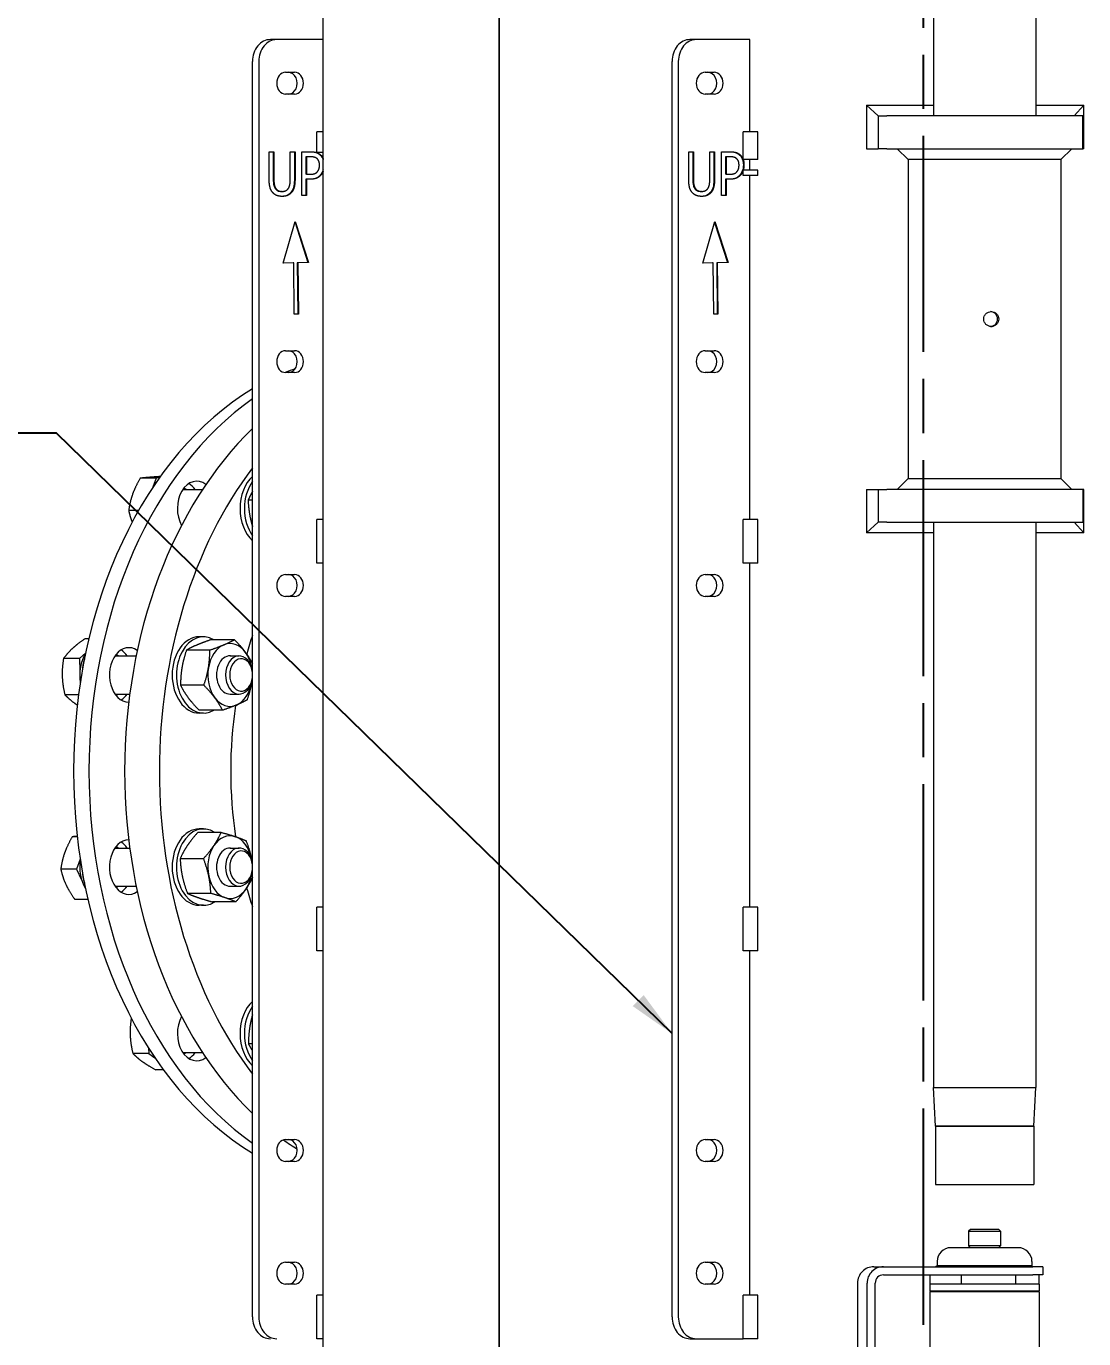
# Model space of a CAD drawing. Header units: inches. Extents: x 14 to 368, y 5 to 236.
# Drawn here: x 260.29 to 284.51, y 76.57 to 106.63 of the extents above; entities that cross this region are included whole.
import ezdxf

# ---------------------------------------------------------------- set-up
doc = ezdxf.new("R2010")
doc.units = ezdxf.units.IN
doc.header["$LTSCALE"] = 11
doc.header["$MEASUREMENT"] = 0
doc.linetypes.add('CHAIN', pattern=[0.7087, 0.4724, -0.0591, 0.1181, -0.0591])
doc.layers.add('Centerline', color=5, linetype='CHAIN', lineweight=25, true_color=0x0000ff)
for name, color, linetype, lineweight in [('Dimension (ANSI)', 7, 'Continuous', 25), ('Symbol (ANSI)', 7, 'Continuous', 25), ('Visible (ANSI)', 7, 'Continuous', 50)]:
    doc.layers.add(name, color=color, linetype=linetype, lineweight=lineweight)
doc.styles.add('MEMCOR Medium', font='arial.ttf')
doc.dimstyles.new('Default (ANSI)', dxfattribs={"dimscale": 11, "dimtxt": 0.15, "dimasz": 0.098425, "dimexe": 0.125, "dimexo": 0.0625, "dimgap": 0.031496, "dimtad": 0, "dimtih": 1, "dimtoh": 1, "dimdec": 4, "dimrnd": 1e-08, "dimzin": 3, "dimdsep": 46, "dimlunit": 5, "dimtxsty": 'MEMCOR Medium', "dimcen": 0.09, "dimdle": 0.393701, "dimclrd": 256, "dimclre": 256, "dimclrt": 256, "dimadec": 0, "dimazin": 1, "dimtfac": 0.8, "dimtofl": 0, "dimtmove": 0, "dimatfit": 3, "dimfxl": 1, "dimfrac": 1, "dimtolj": 1, "dimtzin": 4, "dimlwd": -1, "dimlwe": -1, "dimarcsym": 0})
doc.dimstyles.new('Default (ANSI)$7', dxfattribs={"dimscale": 11, "dimtxt": 0.15, "dimasz": 0.098425, "dimexe": 0.125, "dimexo": 0.0625, "dimgap": 0.031496, "dimtad": 0, "dimtih": 1, "dimtoh": 1, "dimdec": 4, "dimrnd": 1e-08, "dimzin": 3, "dimdsep": 46, "dimlunit": 5, "dimtxsty": 'MEMCOR Medium', "dimcen": 0.09, "dimdle": 0.393701, "dimclrd": 256, "dimclre": 256, "dimclrt": 256, "dimadec": 0, "dimazin": 1, "dimtfac": 0.8, "dimtofl": 0, "dimtmove": 0, "dimatfit": 3, "dimfxl": 1, "dimfrac": 1, "dimtolj": 1, "dimtzin": 4, "dimlwd": -1, "dimlwe": -1, "dimarcsym": 0})

# ---------------------------------------------------------------- blocks, each defined once
blk = doc.blocks.new('*D28')
at = {"layer": 'Defpoints', "color": 0, "transparency": 16777216}
for p in [(228.48, 122.576), (280.341, 122.576), (262.91, 37.946)]:
    blk.add_point(p, dxfattribs=at)
at = {"layer": 'Dimension (ANSI)', "transparency": 16777216}
for p, q in [((279.653, 122.576), (227.105, 122.576)), ((228.48, 121.494), (228.48, 85.897)), ((228.48, 39.028), (228.48, 74.625)), ((262.223, 37.946), (227.105, 37.946))]:
    blk.add_line(p, q, dxfattribs=at)
for points in [[(228.299, 121.494), (228.66, 121.494), (228.48, 122.576)], [(228.299, 39.028), (228.66, 39.028), (228.48, 37.946)]]:
    blk.add_solid(points, dxfattribs=at)
at = {"layer": 'Dimension (ANSI)', "transparency": 16777216, "char_height": 1.65, "attachment_point": 5, "style": 'MEMCOR Medium'}
for s, insert in [('\\A1; \\fArial|b0|i0;84{\\H0.8x;\\S5#8;} in', (228.48, 81.958)), ('\\A1;[2149.6 mm]{\\P\\fArial|b0|i0;SHIPPING HEIGHT\\P\\fArial|b0|i0;REF.}', (228.48, 76.322))]:
    blk.add_mtext(s, dxfattribs=dict(at, insert=insert))

msp = doc.modelspace()

# ---------------------------------------------------------------- linework, layer by layer
at = {"layer": 'Centerline', "ltscale": 0.952448}
msp.add_line((280.840911, 39.766936), (280.840911, 122.713456), dxfattribs=at)
at = {"layer": 'Visible (ANSI)', "linetype": 'Continuous', "lineweight": 18}
for p, q in [((281.067406, 112.07051), (281.067406, 104.57051)), ((283.407406, 112.07051), (283.407406, 104.57051)), ((267.090656, 59.59551), (267.090656, 108.32051)), ((271.118011, 108.320513), (271.118011, 46.57051)), ((271.118013, 46.57051), (271.118013, 108.32051)), ((266.02653, 106.32051), (265.883136, 106.32051)), ((267.090656, 106.32051), (266.02653, 106.32051)), ((275.633935, 106.32051), (275.490541, 106.32051)), ((276.862663, 106.32051), (275.633935, 106.32051)), ((276.862663, 104.21051), (276.862663, 106.32051)), ((265.47356, 77.07051), (265.47356, 105.82051)), ((265.616954, 105.82051), (265.616954, 77.07051)), ((275.080965, 77.07051), (275.080965, 105.82051)), ((275.224359, 105.82051), (275.224359, 77.07051)), ((266.231318, 105.57051), (266.436106, 105.57051)), ((275.838723, 105.57051), (276.043511, 105.57051)), ((266.436106, 105.07051), (266.231318, 105.07051)), ((276.043511, 105.07051), (275.838723, 105.07051)), ((279.530245, 104.819146), (279.530245, 103.82051)), ((279.530245, 104.819146), (281.067406, 104.819146)), ((279.530245, 104.819146), (279.803708, 104.57051)), ((283.407406, 104.819146), (284.5085, 104.819146)), ((284.5085, 104.819146), (284.286584, 104.57051)), ((284.5085, 103.82051), (284.5085, 104.819146)), ((279.803708, 104.57051), (279.995968, 104.57051)), ((279.803708, 104.57051), (279.803708, 103.82051)), ((284.487406, 104.57051), (279.995968, 104.57051)), ((284.487406, 103.82051), (284.487406, 104.57051)), ((267.090656, 104.21051), (266.944381, 104.21051)), ((266.944381, 103.73206), (266.944381, 104.21051)), ((277.04251, 104.21051), (276.709072, 104.21051)), ((276.709072, 103.572911), (276.709072, 104.21051)), ((277.04251, 103.572911), (277.04251, 104.21051)), ((265.853803, 103.126353), (265.853803, 103.75034)), ((265.853803, 103.75034), (265.962669, 103.75034)), ((265.948329, 103.75034), (265.948329, 103.126353)), ((265.962669, 103.75034), (265.962669, 103.126353)), ((266.337726, 103.123112), (266.337726, 103.75034)), ((266.337726, 103.75034), (266.446593, 103.75034)), ((266.432253, 103.75034), (266.432253, 103.126353)), ((266.446593, 103.75034), (266.446593, 103.126353)), ((266.60259, 102.75034), (266.60259, 103.75034)), ((266.60259, 103.75034), (266.808374, 103.75034)), ((267.090656, 103.73206), (266.944381, 103.73206)), ((275.461208, 103.126353), (275.461208, 103.75034)), ((275.461208, 103.75034), (275.570074, 103.75034)), ((275.555735, 103.75034), (275.555735, 103.126353)), ((275.570074, 103.75034), (275.570074, 103.126353)), ((275.945132, 103.123112), (275.945132, 103.75034)), ((275.945132, 103.75034), (276.053998, 103.75034)), ((276.039658, 103.75034), (276.039658, 103.126353)), ((276.053998, 103.75034), (276.053998, 103.126353)), ((276.209995, 102.75034), (276.209995, 103.75034)), ((276.209995, 103.75034), (276.415779, 103.75034)), ((279.530245, 103.82051), (279.803708, 103.82051)), ((279.995968, 103.82051), (279.803708, 103.82051)), ((279.995968, 103.82051), (284.487406, 103.82051)), ((280.487406, 103.57051), (280.237406, 103.82051)), ((283.987406, 103.57051), (284.237406, 103.82051)), ((284.5085, 103.82051), (284.487406, 103.82051)), ((266.711456, 103.635268), (266.697117, 103.635268)), ((266.697117, 103.635268), (266.697117, 103.236564)), ((266.711456, 103.635268), (266.711456, 103.236564)), ((266.801735, 103.635268), (266.711456, 103.635268)), ((276.318861, 103.635268), (276.304522, 103.635268)), ((276.304522, 103.635268), (276.304522, 103.236564)), ((276.318861, 103.635268), (276.318861, 103.236564)), ((276.409141, 103.635268), (276.318861, 103.635268)), ((277.04251, 103.572911), (276.709072, 103.572911)), ((276.862663, 103.326378), (276.862663, 103.572911)), ((280.487406, 103.57051), (280.487406, 96.27051)), ((283.987406, 103.57051), (280.487406, 103.57051)), ((283.987406, 103.57051), (283.987406, 96.27051)), ((266.711456, 103.236564), (266.697117, 103.236564)), ((266.711456, 103.123112), (266.697117, 103.123112)), ((266.697117, 103.123112), (266.697117, 102.75034)), ((266.711456, 103.236564), (266.785804, 103.236564)), ((266.803727, 103.123112), (266.711456, 103.123112)), ((266.711456, 103.123112), (266.711456, 102.75034)), ((276.318861, 103.236564), (276.304522, 103.236564)), ((276.318861, 103.123112), (276.304522, 103.123112)), ((276.304522, 103.123112), (276.304522, 102.75034)), ((276.318861, 103.236564), (276.393209, 103.236564)), ((276.411132, 103.123112), (276.318861, 103.123112)), ((276.318861, 103.123112), (276.318861, 102.75034)), ((277.04251, 103.326378), (276.709072, 103.326378)), ((276.709072, 103.21051), (276.709072, 103.326378)), ((277.04251, 103.21051), (276.709072, 103.21051)), ((276.862663, 95.33051), (276.862663, 103.21051)), ((277.04251, 103.21051), (277.04251, 103.326378)), ((266.149866, 102.842723), (266.135526, 102.842723)), ((275.757271, 102.842723), (275.742932, 102.842723)), ((266.711456, 102.75034), (266.60259, 102.75034)), ((276.318861, 102.75034), (276.209995, 102.75034)), ((266.17446, 101.200967), (266.453211, 102.153171)), ((266.446378, 102.129831), (266.741513, 101.212243)), ((266.453211, 102.153171), (266.755852, 101.212243)), ((275.781866, 101.200967), (276.060616, 102.153171)), ((276.053784, 102.129831), (276.348918, 101.212243)), ((276.060616, 102.153171), (276.363258, 101.212243)), ((266.417071, 101.206468), (266.17446, 101.200967)), ((266.402731, 101.206468), (266.174556, 101.201295)), ((266.417071, 101.206468), (266.402731, 101.206468)), ((266.429962, 100.030565), (266.417071, 101.206468)), ((266.741513, 101.212243), (266.495533, 101.20805)), ((266.495533, 101.20805), (266.510078, 100.034223)), ((266.509872, 101.20805), (266.495533, 101.20805)), ((266.755852, 101.212243), (266.509872, 101.20805)), ((266.509872, 101.20805), (266.524417, 100.034223)), ((266.755852, 101.212243), (266.741513, 101.212243)), ((276.024476, 101.206468), (275.781866, 101.200967)), ((276.010136, 101.206468), (275.781961, 101.201295)), ((276.024476, 101.206468), (276.010136, 101.206468)), ((276.037367, 100.030565), (276.024476, 101.206468)), ((276.348918, 101.212243), (276.102938, 101.20805)), ((276.102938, 101.20805), (276.117483, 100.034223)), ((276.117277, 101.20805), (276.102938, 101.20805)), ((276.363258, 101.212243), (276.117277, 101.20805)), ((276.117277, 101.20805), (276.131822, 100.034223)), ((276.363258, 101.212243), (276.348918, 101.212243)), ((266.510078, 100.034223), (266.429956, 100.03112)), ((266.524417, 100.034223), (266.429962, 100.030565)), ((266.524417, 100.034223), (266.510078, 100.034223)), ((276.117483, 100.034223), (276.037361, 100.03112)), ((276.131822, 100.034223), (276.037367, 100.030565)), ((276.131822, 100.034223), (276.117483, 100.034223)), ((266.231318, 99.19551), (266.436106, 99.19551)), ((275.838723, 99.19551), (276.043511, 99.19551)), ((266.436106, 98.69551), (266.231318, 98.69551)), ((276.043511, 98.69551), (275.838723, 98.69551)), ((263.266002, 96.275254), (262.902599, 96.275254)), ((263.266002, 96.275254), (263.193068, 96.070921)), ((263.336725, 96.280874), (263.266002, 96.275254)), ((280.487406, 96.27051), (280.237406, 96.02051)), ((280.487406, 96.27051), (283.987406, 96.27051)), ((283.987406, 96.27051), (284.237406, 96.02051)), ((263.879719, 96.018418), (264.328758, 96.018418)), ((279.530245, 96.02051), (279.803708, 96.02051)), ((279.530245, 96.02051), (279.530245, 95.021875)), ((279.803708, 96.02051), (279.995968, 96.02051)), ((279.803708, 96.02051), (279.803708, 95.27051)), ((284.487406, 96.02051), (279.995968, 96.02051)), ((284.487406, 96.02051), (284.487406, 95.27051)), ((284.5085, 96.02051), (284.487406, 96.02051)), ((284.5085, 95.021875), (284.5085, 96.02051)), ((265.47356, 95.774057), (265.37269, 95.774057)), ((262.862887, 95.534355), (262.638147, 95.534355)), ((267.090656, 95.33051), (266.944381, 95.33051)), ((266.944381, 94.33051), (266.944381, 95.33051)), ((277.04251, 95.33051), (276.709072, 95.33051)), ((276.709072, 94.33051), (276.709072, 95.33051)), ((277.04251, 94.33051), (277.04251, 95.33051)), ((279.530245, 95.021875), (279.803708, 95.27051)), ((281.067406, 95.021875), (279.530245, 95.021875)), ((279.995968, 95.27051), (279.803708, 95.27051)), ((279.995968, 95.27051), (284.487406, 95.27051)), ((281.067406, 95.27051), (281.067406, 82.32051)), ((283.407406, 95.27051), (283.407406, 82.32051)), ((284.5085, 95.021875), (283.407406, 95.021875)), ((284.5085, 95.021875), (284.286584, 95.27051)), ((267.090656, 94.33051), (266.944381, 94.33051)), ((277.04251, 94.33051), (276.709072, 94.33051)), ((276.862663, 86.45051), (276.862663, 94.33051)), ((266.231318, 94.07051), (266.436106, 94.07051)), ((275.838723, 94.07051), (276.043511, 94.07051)), ((266.436106, 93.57051), (266.231318, 93.57051)), ((276.043511, 93.57051), (275.838723, 93.57051)), ((261.724767, 92.599106), (261.635547, 92.599106)), ((264.351361, 92.645472), (264.251924, 92.645472)), ((265.058661, 92.577924), (264.524607, 92.577924)), ((261.653012, 92.278765), (261.507979, 92.144464)), ((264.495914, 92.341462), (263.961861, 92.341462)), ((261.507979, 92.144464), (261.144577, 92.144464)), ((261.507979, 92.144464), (261.519492, 91.854725)), ((262.324111, 92.207972), (262.808597, 92.207972)), ((264.958709, 92.207972), (265.167077, 92.207972)), ((261.529392, 91.605569), (261.529557, 91.601415)), ((264.359344, 91.53401), (263.825291, 91.53401)), ((261.4886, 91.31583), (261.177502, 91.31583)), ((262.324111, 91.332972), (262.661139, 91.332972)), ((264.958709, 91.332972), (265.167077, 91.332972)), ((264.78552, 90.96302), (264.251467, 90.96302)), ((264.351361, 90.895472), (264.251924, 90.895472)), ((261.459163, 88.064885), (261.346991, 88.064885)), ((264.754886, 88.166392), (264.220833, 88.166392)), ((264.351361, 88.245548), (264.251924, 88.245548)), ((262.324111, 87.808048), (262.661139, 87.808048)), ((264.958709, 87.808048), (265.167077, 87.808048)), ((261.52755, 87.552621), (261.445942, 87.323985)), ((264.351136, 87.563688), (263.817082, 87.563688)), ((261.445942, 87.323985), (261.082539, 87.323985)), ((261.445942, 87.323985), (261.55835, 87.081204)), ((262.324111, 86.933048), (262.808597, 86.933048)), ((264.958709, 86.933048), (265.167077, 86.933048)), ((261.704236, 86.629649), (261.40402, 86.629649)), ((264.51834, 86.767844), (263.984286, 86.767844)), ((265.089294, 86.574705), (264.555241, 86.574705)), ((264.351361, 86.495548), (264.251924, 86.495548)), ((267.090656, 86.45051), (266.944381, 86.45051)), ((266.944381, 85.45051), (266.944381, 86.45051)), ((277.04251, 86.45051), (276.709072, 86.45051)), ((276.709072, 85.45051), (276.709072, 86.45051)), ((277.04251, 85.45051), (277.04251, 86.45051)), ((267.090656, 85.45051), (266.944381, 85.45051)), ((277.04251, 85.45051), (276.709072, 85.45051)), ((276.862663, 77.57051), (276.862663, 85.45051)), ((265.47356, 83.32364), (265.380899, 83.32364)), ((263.096512, 83.105461), (262.73311, 83.105461)), ((263.09171, 83.226325), (263.096512, 83.105461)), ((263.096512, 83.105461), (263.236141, 83.005784)), ((263.879719, 83.122603), (264.328758, 83.122603)), ((263.429292, 82.731469), (263.257005, 82.731469)), ((281.067406, 82.32051), (283.407406, 82.32051)), ((281.067406, 82.32051), (283.127986, 82.32051)), ((281.112406, 81.44051), (281.067406, 82.32051)), ((283.127986, 82.32051), (283.407406, 82.32051)), ((283.362406, 81.44051), (283.407406, 82.32051)), ((281.112406, 81.44051), (283.362406, 81.44051)), ((281.112406, 81.44051), (281.112406, 80.10051)), ((283.362406, 81.44051), (281.112406, 81.44051)), ((283.362406, 81.44051), (283.362406, 80.10051)), ((266.231318, 81.13301), (266.436106, 81.13301)), ((275.838723, 81.13301), (276.043511, 81.13301)), ((266.436106, 80.63301), (266.231318, 80.63301)), ((276.043511, 80.63301), (275.838723, 80.63301)), ((281.112406, 80.10051), (283.362406, 80.10051)), ((281.912371, 79.07531), (281.870431, 79.03337)), ((282.562441, 79.07531), (281.912371, 79.07531)), ((282.562441, 79.07531), (282.604381, 79.03337)), ((281.870431, 79.03337), (282.604381, 79.03337)), ((281.870431, 79.03337), (281.870431, 78.69785)), ((282.604381, 79.03337), (282.604381, 78.69785)), ((283.007949, 78.65591), (281.466863, 78.65591)), ((282.604381, 78.69785), (281.870431, 78.69785)), ((281.912371, 78.65591), (281.870431, 78.69785)), ((282.562441, 78.65591), (282.604381, 78.69785)), ((266.231318, 78.32051), (266.436106, 78.32051)), ((275.838723, 78.32051), (276.043511, 78.32051)), ((279.70239, 78.22041), (279.920279, 78.22041)), ((279.920279, 78.22041), (283.345036, 78.22041)), ((281.152313, 78.23651), (281.124427, 78.22041)), ((281.152313, 78.34136), (281.152313, 78.23651)), ((281.34855, 78.23651), (281.152313, 78.23651)), ((282.331978, 78.23651), (281.34855, 78.23651)), ((283.220834, 78.23651), (282.331978, 78.23651)), ((283.322499, 78.23651), (283.220834, 78.23651)), ((283.322499, 78.34136), (283.322499, 78.23651)), ((283.322499, 78.23651), (283.350385, 78.22041)), ((283.573247, 78.22041), (283.345036, 78.22041)), ((283.573247, 78.22041), (283.573247, 78.03291)), ((279.328817, 77.84541), (279.328817, 71.231377)), ((279.546706, 69.945071), (279.546706, 77.84541)), ((279.733493, 71.634345), (279.733493, 77.84541)), ((279.920279, 78.03291), (283.345036, 78.03291)), ((280.989216, 77.81711), (280.989216, 78.03291)), ((281.707883, 77.81711), (281.707883, 78.03291)), ((282.956073, 77.81711), (282.956073, 78.03291)), ((283.573247, 78.03291), (283.345036, 78.03291)), ((283.485596, 77.81711), (283.485596, 78.03291)), ((266.436106, 77.82051), (266.231318, 77.82051)), ((267.090656, 77.57051), (266.944381, 77.57051)), ((266.944381, 76.57051), (266.944381, 77.57051)), ((276.043511, 77.82051), (275.838723, 77.82051)), ((277.04251, 77.57051), (276.709072, 77.57051)), ((276.709072, 76.57051), (276.709072, 77.57051)), ((277.04251, 76.57051), (277.04251, 77.57051)), ((280.989216, 77.81711), (280.984449, 77.81711)), ((280.984449, 77.81711), (280.984449, 77.659835)), ((283.490364, 77.659835), (280.984449, 77.659835)), ((283.490364, 77.643059), (280.984449, 77.643059)), ((280.984449, 77.643059), (280.984449, 73.167013)), ((281.707883, 77.81711), (280.989216, 77.81711)), ((281.089299, 77.643059), (281.089299, 77.659835)), ((282.956073, 77.81711), (281.707883, 77.81711)), ((283.490364, 77.81711), (282.956073, 77.81711)), ((283.385514, 77.643059), (283.385514, 77.659835)), ((283.490364, 77.81711), (283.490364, 77.659835)), ((283.490364, 77.643059), (283.490364, 73.167013)), ((267.090656, 76.57051), (266.944381, 76.57051)), ((275.490541, 76.57051), (275.633935, 76.57051)), ((275.633935, 76.57051), (276.709072, 76.57051)), ((277.04251, 76.57051), (276.709072, 76.57051))]:
    msp.add_line(p, q, dxfattribs=at)
for centre, start, end in [((281.466863, 78.34136), 90, 180), ((283.007949, 78.34136), 0, 90)]:
    msp.add_arc(centre, 0.31455, start, end, dxfattribs=at)
for centre, major_axis, ratio, start_param, end_param in [((265.883136, 105.82051), (0, 0.5), 0.819152044, 0, 1.570796327), ((266.02653, 105.82051), (0, 0.5), 0.819152044, 0, 1.570796327), ((275.490541, 105.82051), (0, 0.5), 0.819152044, 0, 1.570796327), ((275.633935, 105.82051), (0, 0.5), 0.819152044, 0, 1.570796327), ((266.231318, 105.32051), (0, -0.25), 0.819152044, 3.141592654, 6.283185307), ((266.292712, 105.32051), (0, -0.25), 0.819152044, 0, 3.141592654), ((266.436106, 105.32051), (0, 0.25), 0.819152044, 3.141592654, 6.283185307), ((275.838723, 105.32051), (0, -0.25), 0.819152044, 3.141592654, 6.283185307), ((275.900117, 105.32051), (0, -0.25), 0.819152044, 0, 3.141592654), ((276.043511, 105.32051), (0, 0.25), 0.819152044, 3.141592654, 6.283185307), ((266.231318, 98.94551), (0, -0.25), 0.819152044, 3.141592654, 6.283185307), ((266.292712, 98.94551), (0, -0.25), 0.819152044, 0, 3.141592654), ((266.436106, 98.94551), (0, 0.25), 0.819152044, 3.141592654, 6.283185307), ((275.838723, 98.94551), (0, -0.25), 0.819152044, 3.141592654, 6.283185307), ((275.900117, 98.94551), (0, -0.25), 0.819152044, 0, 3.141592654), ((276.043511, 98.94551), (0, 0.25), 0.819152044, 3.141592654, 6.283185307), ((268.091776, 89.57051), (0, 9.5), 0.707106781, 0.247331219, 0.281839047), ((268.091776, 89.57051), (0, 9.5), 0.707106781, 0.40037055, 2.741222103), ((268.445329, 89.57051), (0, -9.5), 0.707106781, 3.599855876, 5.824922085), ((269.262037, 89.57051), (0, 9.5), 0.707106781, 0.59918561, 2.542407043), ((270.057532, 89.57051), (0, 9.5), 0.707106781, 0.751028845, 2.390563808), ((264.195329, 95.580918), (0, 0.625), 0.707106781, 5.791228844, 8.520812297), ((265.807532, 95.580918), (0, 0.875), 0.707106781, 0.570177377, 2.571415277), ((265.906969, 95.580918), (0, -0.875), 0.707106781, 3.917684449, 5.507093512), ((263.841776, 95.580918), (0, 0.46875), 0.707106781, 5.915977287, 6.113623963), ((263.841776, 95.580918), (0, 0.625), 0.707106781, 5.487786477, 5.871668461), ((266.231318, 93.82051), (0, -0.25), 0.819152044, 3.141592654, 6.283185307), ((266.292712, 93.82051), (0, -0.25), 0.819152044, 0, 3.141592654), ((266.436106, 93.82051), (0, 0.25), 0.819152044, 3.141592654, 6.283185307), ((275.838723, 93.82051), (0, -0.25), 0.819152044, 3.141592654, 6.283185307), ((275.900117, 93.82051), (0, -0.25), 0.819152044, 0, 3.141592654), ((276.043511, 93.82051), (0, 0.25), 0.819152044, 3.141592654, 6.283185307), ((264.251924, 91.770472), (0, -0.875), 0.707106781, 3.141592654, 6.283185307), ((264.351361, 91.770472), (0, 0.875), 0.707106781, 5.887680226, 9.820283042), ((270.057532, 89.57051), (0, 7.19), 0.707106781, 1.123522469, 1.188980905), ((262.639721, 91.770472), (0, -0.625), 0.707106781, 2.685217508, 6.278118666), ((262.286168, 91.770472), (0, 0.625), 0.707106781, 5.487786477, 5.871668461), ((264.958766, 91.770472), (0, 0.719), 0.707106781, 0.288813803, 1.336011354), ((264.958766, 91.770472), (0, 0.719), 0.707106781, 5.524801559, 6.57199911), ((264.958766, 91.770472), (0, 0.719), 0.707106781, 4.943750406, 5.524801559), ((262.031874, 91.770472), (0, -0.7295), 0.707106781, 3.978256938, 4.943962252), ((262.186731, 91.770472), (0, 0.875), 0.707106781, 1.147346773, 1.479076219), ((262.286168, 91.770472), (0, 0.46875), 0.707106781, 5.915977287, 6.113623963), ((264.958766, 91.770472), (0, 0.437641), 0.707106781, 6.257831548, 9.45013172), ((265.167077, 91.770472), (0, 0.4375), 0.707106781, 4.848862129, 10.859101139), ((265.213855, 91.770472), (0, -0.37135), 0.707106781, 1.719019169, 7.705758791), ((264.958766, 91.770472), (0, -0.719), 0.707106781, 4.477604008, 5.524801559), ((264.958766, 91.770472), (0, -0.719), 0.707106781, 0.288813803, 1.336011354), ((264.958766, 91.770472), (0, 0.719), 0.707106781, 4.477604008, 4.481027555), ((262.286168, 91.770472), (0, -0.46875), 0.707106781, 0.169561344, 0.367208021), ((262.286168, 91.770472), (0, 0.625), 0.707106781, 3.5531095, 3.936991484), ((264.958766, 91.770472), (0, -0.719), 0.707106781, 5.524801559, 6.57199911), ((270.057532, 89.57051), (0, 7.19), 0.707106781, 1.360153935, 1.781487279), ((264.251924, 87.370548), (0, -0.875), 0.707106781, 3.141592654, 6.283185307), ((264.351361, 87.370548), (0, 0.875), 0.707106781, 5.854554084, 9.853409184), ((264.958766, 87.370548), (0, 0.719), 0.707106781, 6.048400335, 7.095597886), ((264.958766, 87.370548), (0, 0.719), 0.707106781, 5.001202783, 6.048400335), ((262.639721, 87.370548), (0, -0.625), 0.707106781, 3.146659295, 6.739560453), ((262.286168, 87.370548), (0, 0.46875), 0.707106781, 5.915977287, 6.113623963), ((262.286168, 87.370548), (0, 0.625), 0.707106781, 5.487786477, 5.871668461), ((264.958766, 87.370548), (0, -0.719), 0.707106781, 3.954005232, 5.001202783), ((264.958766, 87.370548), (0, 0.437641), 0.707106781, 6.257831548, 9.45013172), ((265.167077, 87.370548), (0, 0.4375), 0.707106781, 4.848862129, 10.859101139), ((262.031874, 87.370548), (0, -0.7295), 0.707106781, 4.480815709, 5.446521023), ((265.213855, 87.370548), (0, -0.37135), 0.707106781, 1.719019169, 7.705758791), ((264.958766, 87.370548), (0, 0.719), 0.707106781, 4.943750406, 5.001202783), ((262.186731, 87.370548), (0, 0.875), 0.707106781, 1.662516435, 1.99424588), ((264.958766, 87.370548), (0, -0.719), 0.707106781, 5.001202783, 6.048400335), ((264.958766, 87.370548), (0, 0.719), 0.707106781, 3.954005232, 4.481027555), ((262.286168, 87.370548), (0, -0.46875), 0.707106781, 0.169561344, 0.367208021), ((262.286168, 87.370548), (0, 0.625), 0.707106781, 3.5531095, 3.936991484), ((264.958766, 87.370548), (0, -0.719), 0.707106781, 6.048400335, 7.095597886), ((270.057532, 89.57051), (0, 7.19), 0.707106781, 1.952377051, 2.018070184), ((265.807532, 83.560103), (0, 0.875), 0.707106781, 0.570177377, 2.571415277), ((265.906969, 83.560103), (0, -0.875), 0.707106781, 3.917684449, 5.507093512), ((264.195329, 83.560103), (0, -0.625), 0.707106781, 4.045558317, 6.77514177), ((263.841776, 83.560103), (0, -0.46875), 0.707106781, 0.169561344, 0.367208021), ((263.841776, 83.560103), (0, 0.625), 0.707106781, 3.5531095, 3.936991484), ((266.231318, 80.88301), (0, -0.25), 0.819152044, 3.141592654, 6.283185307), ((269.262037, 89.57051), (0, 9.5), 0.707106781, 2.6656528, 2.717201873), ((266.292712, 80.88301), (0, -0.25), 0.819152044, 0, 3.141592654), ((266.436106, 80.88301), (0, 0.25), 0.819152044, 3.141592654, 6.283185307), ((275.838723, 80.88301), (0, -0.25), 0.819152044, 3.141592654, 6.283185307), ((275.900117, 80.88301), (0, -0.25), 0.819152044, 0, 3.141592654), ((276.043511, 80.88301), (0, 0.25), 0.819152044, 3.141592654, 6.283185307), ((266.231318, 78.07051), (0, -0.25), 0.819152044, 3.141592654, 6.283185307), ((266.292712, 78.07051), (0, -0.25), 0.819152044, 0, 3.141592654), ((266.436106, 78.07051), (0, 0.25), 0.819152044, 3.141592654, 6.283185307), ((275.838723, 78.07051), (0, -0.25), 0.819152044, 3.141592654, 6.283185307), ((275.900117, 78.07051), (0, -0.25), 0.819152044, 0, 3.141592654), ((276.043511, 78.07051), (0, 0.25), 0.819152044, 3.141592654, 6.283185307), ((279.70239, 77.84541), (0, 0.375), 0.996194698, 0, 1.570796327), ((279.920279, 77.84541), (0, 0.375), 0.996194698, 0, 1.570796327), ((279.920279, 77.84541), (0, 0.1875), 0.996194698, 0, 1.570796327), ((265.883136, 77.07051), (0, -0.5), 0.819152044, 4.71238898, 6.283185307), ((266.02653, 77.07051), (0, -0.5), 0.819152044, 4.71238898, 6.283185307), ((275.490541, 77.07051), (0, -0.5), 0.819152044, 4.71238898, 6.283185307), ((275.633935, 77.07051), (0, -0.5), 0.819152044, 4.71238898, 6.283185307)]:
    msp.add_ellipse(centre, major_axis=major_axis, ratio=ratio, start_param=start_param, end_param=end_param, dxfattribs=at)
for points, knots in [([(266.794034, 103.75034), (266.827107, 103.75034), (266.877517, 103.748108), (266.953207, 103.725173), (266.982285, 103.710136), (267.008448, 103.687942)], [-0.7255066345, -0.7255066345, -0.7255066345, -0.7255066345, -0.2963664951, -0.2963664951, 0, 0, 0, 0]), ([(276.401439, 103.75034), (276.434512, 103.75034), (276.484922, 103.748108), (276.560612, 103.725173), (276.58969, 103.710136), (276.615853, 103.687942)], [-0.7255066345, -0.7255066345, -0.7255066345, -0.7255066345, -0.2963664951, -0.2963664951, 0, 0, 0, 0]), ([(267.008448, 103.687942), (267.026399, 103.673014), (267.042393, 103.655426), (267.067119, 103.618597), (267.079855, 103.596037), (267.089803, 103.565563), (267.090234, 103.564206), (267.090656, 103.562845)], [-0.8444770711, -0.8444770711, -0.8444770711, -0.8444770711, -0.5445297246, -0.5445297246, -0.3058237555, -0.3058237555, -0.2947345207, -0.2947345207, -0.2947345207, -0.2947345207]), ([(276.615853, 103.687942), (276.633805, 103.673014), (276.649798, 103.655426), (276.674525, 103.618597), (276.687261, 103.596037), (276.708945, 103.529608), (276.713434, 103.489016), (276.713434, 103.448882)], [-0.8444770711, -0.8444770711, -0.8444770711, -0.8444770711, -0.5445297246, -0.5445297246, -0.3058237555, -0.3058237555, 0, 0, 0, 0]), ([(276.713434, 103.448882), (276.713434, 103.425199), (276.711541, 103.401728), (276.702461, 103.34908), (276.695157, 103.326666), (276.678145, 103.280304), (276.662322, 103.251471), (276.641742, 103.22684)], [-0.4807015504, -0.4807015504, -0.4807015504, -0.4807015504, -0.3871149581, -0.3871149581, -0.2680978808, -0.2680978808, 0, 0, 0, 0]), ([(265.948329, 103.126353), (265.948329, 103.060695), (265.953097, 103.024737), (265.961072, 102.976918), (265.970008, 102.949564), (265.983512, 102.924571)], [-0.371862003, -0.371862003, -0.371862003, -0.371862003, -0.2281453177, -0.2281453177, 0, 0, 0, 0]), ([(266.432253, 103.126353), (266.432253, 103.086406), (266.430363, 103.04527), (266.418526, 102.952825), (266.408526, 102.922106), (266.391943, 102.875726), (266.375352, 102.846624), (266.353923, 102.821653)], [-0.467674705, -0.467674705, -0.467674705, -0.467674705, -0.3856132751, -0.3856132751, -0.275578199, -0.275578199, 0, 0, 0, 0]), ([(267.034336, 103.22684), (267.020229, 103.209887), (267.004832, 103.194913), (266.971168, 103.168835), (266.953224, 103.158069), (266.913856, 103.140012), (266.870453, 103.123112), (266.789387, 103.123112)], [-2.121990443, -2.121990443, -2.121990443, -2.121990443, -1.442842816, -1.442842816, -0.754099623, -0.754099623, 0, 0, 0, 0]), ([(267.090669, 103.337264), (267.087793, 103.327313), (267.084936, 103.318993), (267.07074, 103.280304), (267.054916, 103.251471), (267.034336, 103.22684)], [-0.323046775, -0.323046775, -0.323046775, -0.323046775, -0.2680978808, -0.2680978808, 0, 0, 0, 0]), ([(275.555735, 103.126353), (275.555735, 103.060695), (275.560503, 103.024737), (275.568478, 102.976918), (275.577413, 102.949564), (275.590917, 102.924571)], [-0.371862003, -0.371862003, -0.371862003, -0.371862003, -0.2281453177, -0.2281453177, 0, 0, 0, 0]), ([(276.039658, 103.126353), (276.039658, 103.086406), (276.037768, 103.04527), (276.025931, 102.952825), (276.015931, 102.922106), (275.999348, 102.875726), (275.982757, 102.846624), (275.961328, 102.821653)], [-0.467674705, -0.467674705, -0.467674705, -0.467674705, -0.3856132751, -0.3856132751, -0.275578199, -0.275578199, 0, 0, 0, 0]), ([(276.641742, 103.22684), (276.627635, 103.209887), (276.612238, 103.194913), (276.578573, 103.168835), (276.560629, 103.158069), (276.521261, 103.140012), (276.477859, 103.123112), (276.396793, 103.123112)], [-2.121990443, -2.121990443, -2.121990443, -2.121990443, -1.442842816, -1.442842816, -0.754099623, -0.754099623, 0, 0, 0, 0]), ([(265.983512, 102.924571), (265.991171, 102.910404), (266.000362, 102.897925), (266.024548, 102.874002), (266.037864, 102.86599), (266.075154, 102.847299), (266.105948, 102.842723), (266.135526, 102.842723)], [-0.4545311978, -0.4545311978, -0.4545311978, -0.4545311978, -0.3744036195, -0.3744036195, -0.2751501522, -0.2751501522, 0, 0, 0, 0]), ([(266.353923, 102.821653), (266.341016, 102.806164), (266.326933, 102.792476), (266.296263, 102.768973), (266.280028, 102.759432), (266.242474, 102.742975), (266.205453, 102.730258), (266.142883, 102.729325)], [-1.621814164, -1.621814164, -1.621814164, -1.621814164, -1.122952591, -1.122952591, -0.623679835, -0.623679835, -0.023168601, -0.023168601, -0.023168601, -0.023168601]), ([(275.590917, 102.924571), (275.598576, 102.910404), (275.607768, 102.897925), (275.631953, 102.874002), (275.645269, 102.86599), (275.68256, 102.847299), (275.713353, 102.842723), (275.742932, 102.842723)], [-0.4545311978, -0.4545311978, -0.4545311978, -0.4545311978, -0.3744036195, -0.3744036195, -0.2751501522, -0.2751501522, 0, 0, 0, 0]), ([(275.961328, 102.821653), (275.948421, 102.806164), (275.934338, 102.792476), (275.903668, 102.768973), (275.887433, 102.759432), (275.849879, 102.742975), (275.812859, 102.730258), (275.750288, 102.729325)], [-1.621814164, -1.621814164, -1.621814164, -1.621814164, -1.122952591, -1.122952591, -0.623679835, -0.623679835, -0.023168601, -0.023168601, -0.023168601, -0.023168601]), ([(282.389929, 99.748635), (282.368415, 99.748635), (282.345438, 99.752954), (282.303118, 99.770499), (282.283776, 99.783724), (282.253202, 99.814228), (282.239929, 99.833546), (282.222311, 99.875888), (282.21797, 99.898914), (282.21797, 99.942106), (282.222311, 99.965132), (282.239929, 100.007474), (282.253202, 100.026792), (282.283776, 100.057296), (282.303118, 100.070522), (282.345438, 100.088066), (282.368415, 100.092385), (282.389929, 100.092385)], [0.65824468, 0.65824468, 0.65824468, 0.65824468, 0.82280559, 0.82280559, 0.987366499, 0.987366499, 1.15192793, 1.15192793, 1.31648936, 1.31648936, 1.481050791, 1.481050791, 1.645612221, 1.645612221, 1.810173131, 1.810173131, 1.97473404, 1.97473404, 1.97473404, 1.97473404]), ([(282.534112, 99.92051), (282.534112, 99.942113), (282.529854, 99.965142), (282.512542, 100.007482), (282.499488, 100.026796), (282.46933, 100.057293), (282.450209, 100.070517), (282.412403, 100.086307), (282.394396, 100.090476), (282.376849, 100.091864)], [0, 0, 0, 0, 0.1646140791, 0.1646140791, 0.3292281581, 0.3292281581, 0.4938411269, 0.4938411269, 0.6254924247, 0.6254924247, 0.6254924247, 0.6254924247]), ([(282.389929, 100.092385), (282.411442, 100.092385), (282.434342, 100.088066), (282.476385, 100.070522), (282.49553, 100.057296), (282.525734, 100.026792), (282.53881, 100.007474), (282.556148, 99.965132), (282.560412, 99.942106), (282.560412, 99.92051), (282.560412, 99.898914), (282.556148, 99.875888), (282.53881, 99.833546), (282.525734, 99.814228), (282.49553, 99.783724), (282.476385, 99.770499), (282.434342, 99.752954), (282.411442, 99.748635), (282.389929, 99.748635)], [1.97473404, 1.97473404, 1.97473404, 1.97473404, 2.13929495, 2.13929495, 2.303855859, 2.303855859, 2.46841729, 2.46841729, 2.63297872, 2.63297872, 2.63297872, 2.797540151, 2.797540151, 2.962101581, 2.962101581, 3.126662491, 3.126662491, 3.2912234, 3.2912234, 3.2912234, 3.2912234]), ([(282.376849, 99.749156), (282.394396, 99.750544), (282.412403, 99.754713), (282.450209, 99.770504), (282.46933, 99.783728), (282.499488, 99.814225), (282.512542, 99.833538), (282.529854, 99.875878), (282.534112, 99.898907), (282.534112, 99.92051)], [2.0083239576, 2.0083239576, 2.0083239576, 2.0083239576, 2.1399752555, 2.1399752555, 2.3045882242, 2.3045882242, 2.4692023032, 2.4692023032, 2.6338163823, 2.6338163823, 2.6338163823, 2.6338163823])]:
    msp.add_open_spline(points, degree=3, knots=knots, dxfattribs=at)
for points in [[(266.808374, 103.75034), (266.881394, 103.75034), (266.983622, 103.721167), (267.022787, 103.687942)], [(276.415779, 103.75034), (276.488799, 103.75034), (276.591027, 103.721167), (276.630192, 103.687942)], [(266.947775, 103.59718), (266.921887, 103.61825), (266.852849, 103.635268), (266.801735, 103.635268)], [(267.006855, 103.44483), (267.006855, 103.496694), (266.977647, 103.572869), (266.947775, 103.59718)], [(266.960388, 103.296532), (266.984949, 103.326516), (267.006855, 103.397018), (267.006855, 103.44483)], [(267.022787, 103.687942), (267.065299, 103.652591), (267.090656, 103.599439)], [(276.555181, 103.59718), (276.529292, 103.61825), (276.460255, 103.635268), (276.409141, 103.635268)], [(276.614261, 103.44483), (276.614261, 103.496694), (276.585053, 103.572869), (276.555181, 103.59718)], [(276.567793, 103.296532), (276.592355, 103.326516), (276.614261, 103.397018), (276.614261, 103.44483)], [(276.630192, 103.687942), (276.675996, 103.649854), (276.727774, 103.53235), (276.727774, 103.448882)], [(276.727774, 103.448882), (276.727774, 103.384052), (276.689936, 103.267358), (276.656081, 103.22684)], [(265.932133, 102.821653), (265.888985, 102.873517), (265.853803, 103.019384), (265.853803, 103.126353)], [(265.962669, 103.126353), (265.962669, 103.056661), (265.977273, 102.962658), (265.997851, 102.924571)], [(266.302544, 102.924571), (266.323122, 102.962658), (266.337726, 103.055851), (266.337726, 103.123112)], [(266.446593, 103.126353), (266.446593, 103.021815), (266.412074, 102.872707), (266.368262, 102.821653)], [(266.785804, 103.236564), (266.852186, 103.236564), (266.933835, 103.262496), (266.960388, 103.296532)], [(267.048676, 103.22684), (267.006192, 103.175786), (266.891351, 103.123112), (266.803727, 103.123112)], [(267.090656, 103.296697), (267.073768, 103.256871), (267.048676, 103.22684)], [(275.539538, 102.821653), (275.49639, 102.873517), (275.461208, 103.019384), (275.461208, 103.126353)], [(275.570074, 103.126353), (275.570074, 103.056661), (275.584678, 102.962658), (275.605257, 102.924571)], [(275.909949, 102.924571), (275.930528, 102.962658), (275.945132, 103.055851), (275.945132, 103.123112)], [(276.053998, 103.126353), (276.053998, 103.021815), (276.019479, 102.872707), (275.975667, 102.821653)], [(276.393209, 103.236564), (276.459591, 103.236564), (276.541241, 103.262496), (276.567793, 103.296532)], [(276.656081, 103.22684), (276.613597, 103.175786), (276.498756, 103.123112), (276.411132, 103.123112)], [(266.149866, 102.729271), (266.077509, 102.729271), (265.969971, 102.775462), (265.932133, 102.821653)], [(265.997851, 102.924571), (266.019757, 102.884052), (266.095433, 102.842723), (266.149866, 102.842723)], [(266.149866, 102.842723), (266.20098, 102.842723), (266.280638, 102.884052), (266.302544, 102.924571)], [(266.368262, 102.821653), (266.329097, 102.774652), (266.225541, 102.729271), (266.149866, 102.729271)], [(275.757271, 102.729271), (275.684915, 102.729271), (275.577376, 102.775462), (275.539538, 102.821653)], [(275.605257, 102.924571), (275.627163, 102.884052), (275.702838, 102.842723), (275.757271, 102.842723)], [(275.757271, 102.842723), (275.808385, 102.842723), (275.888043, 102.884052), (275.909949, 102.924571)], [(275.975667, 102.821653), (275.936502, 102.774652), (275.832946, 102.729271), (275.757271, 102.729271)]]:
    msp.add_open_spline(points, degree=2, dxfattribs=at)
for points, weights in [([(262.902599, 96.275254), (262.786346, 96.076731), (262.72498, 95.904804)], [1.01001874936, 1.04314139574, 1]), ([(263.150172, 96.298536), (263.014206, 96.287731), (262.902599, 96.275254)], [1, 1.04314139574, 1.01001874936]), ([(263.359948, 96.313627), (263.242012, 96.305834), (263.150172, 96.298536)], [1.02363485242, 1.02873812382, 1]), ([(262.72498, 95.904804), (262.663613, 95.732878), (262.638147, 95.534355)], [1, 1.04314139574, 1.01001874936]), ([(265.47356, 95.972577), (265.419381, 95.879503), (265.37269, 95.774057)], [1.01739353947, 1.02445994795, 1]), ([(265.37269, 95.774057), (265.380817, 95.560812), (265.419617, 95.376136)], [1, 1.0379548493, 1]), ([(262.638147, 95.534355), (262.668984, 95.393558), (262.717738, 95.270461)], [1.01001874936, 1.03488696372, 1.01676601719]), ([(265.419617, 95.376136), (265.440889, 95.274883), (265.47356, 95.169163)], [1, 1.02045878034, 1.01886179175]), ([(261.635547, 92.599106), (261.458598, 92.477285), (261.344668, 92.371785)], [1.01001874936, 1.04314139574, 1]), ([(264.524607, 92.577924), (264.337144, 92.514564), (264.206558, 92.459693)], [1, 1.0379548493, 1]), ([(264.813963, 92.459693), (264.944549, 92.514564), (265.058661, 92.577924)], [1, 1.0379548493, 1]), ([(265.058661, 92.577924), (265.20953, 92.424928), (265.308424, 92.292429)], [1, 1.0379548493, 1]), ([(261.344668, 92.371785), (261.230738, 92.266285), (261.144577, 92.144464)], [1, 1.04314139574, 1.01001874936]), ([(263.961861, 92.341462), (263.888591, 92.125106), (263.8569, 91.937736)], [1, 1.0379548493, 1]), ([(264.206558, 92.459693), (264.075973, 92.404822), (263.961861, 92.341462)], [1, 1.0379548493, 1]), ([(264.464305, 91.937736), (264.495996, 92.125106), (264.495914, 92.341462)], [1, 1.0379548493, 1]), ([(264.495914, 92.341462), (264.683377, 92.404822), (264.813963, 92.459693)], [1, 1.0379548493, 1]), ([(265.308424, 92.292429), (265.400637, 92.168883), (265.47356, 92.028886)], [1, 1.03529977724, 1.00493868131]), ([(261.144577, 92.144464), (261.108005, 91.922432), (261.115646, 91.730147)], [1.01001874936, 1.04314139574, 1]), ([(261.115646, 91.730147), (261.123286, 91.537862), (261.177502, 91.31583)], [1, 1.04314139574, 1.01001874936]), ([(263.8569, 91.937736), (263.825209, 91.750366), (263.825291, 91.53401)], [1, 1.0379548493, 1]), ([(264.359344, 91.53401), (264.432614, 91.750366), (264.464305, 91.937736)], [1, 1.0379548493, 1]), ([(263.825291, 91.53401), (263.902808, 91.381014), (264.001703, 91.248515)], [1, 1.0379548493, 1]), ([(264.609108, 91.248515), (264.510213, 91.381014), (264.359344, 91.53401)], [1, 1.0379548493, 1]), ([(265.453227, 91.603208), (265.421536, 91.415839), (265.348266, 91.199482)], [1, 1.0379548493, 1]), ([(265.453633, 91.605617), (265.453431, 91.604413), (265.453227, 91.603208)], [1.00046732507, 1.00023511903, 1]), ([(261.177502, 91.31583), (261.272486, 91.215619), (261.394056, 91.128834)], [1.01001874936, 1.04314139574, 1]), ([(261.394056, 91.128834), (261.425478, 91.106403), (261.46003, 91.083756)], [1, 1.01080489483, 1.01682599506]), ([(264.001703, 91.248515), (264.100598, 91.116016), (264.251467, 90.96302)], [1, 1.0379548493, 1]), ([(264.78552, 90.96302), (264.708002, 91.116016), (264.609108, 91.248515)], [1, 1.0379548493, 1]), ([(265.103569, 91.081251), (264.972983, 91.02638), (264.78552, 90.96302)], [1, 1.0379548493, 1]), ([(265.348266, 91.199482), (265.234155, 91.136123), (265.103569, 91.081251)], [1, 1.0379548493, 1]), ([(261.346991, 88.064885), (261.230738, 87.866361), (261.169372, 87.694435)], [1.01001874936, 1.04314139574, 1]), ([(261.457871, 88.076318), (261.400744, 88.070894), (261.346991, 88.064885)], [1.02428687586, 1.02570481268, 1.01001874936]), ([(264.220833, 88.166392), (264.075973, 88.004898), (263.982282, 87.86504)], [1, 1.0379548493, 1]), ([(264.589687, 87.86504), (264.683377, 88.004898), (264.754886, 88.166392)], [1, 1.0379548493, 1]), ([(264.754886, 88.166392), (264.944549, 88.11464), (265.077039, 88.069822)], [1, 1.0379548493, 1]), ([(265.077039, 88.069822), (265.20953, 88.025004), (265.325841, 87.973252)], [1, 1.0379548493, 1]), ([(263.982282, 87.86504), (263.888591, 87.725182), (263.817082, 87.563688)], [1, 1.0379548493, 1]), ([(264.351136, 87.563688), (264.495996, 87.725182), (264.589687, 87.86504)], [1, 1.0379548493, 1]), ([(265.325841, 87.973252), (265.407319, 87.760007), (265.446119, 87.575331)], [1, 1.0379548493, 1]), ([(261.169372, 87.694435), (261.108005, 87.522509), (261.082539, 87.323985)], [1, 1.04314139574, 1.01001874936]), ([(263.817082, 87.563688), (263.825209, 87.350442), (263.864009, 87.165766)], [1, 1.0379548493, 1]), ([(264.471413, 87.165766), (264.432614, 87.350442), (264.351136, 87.563688)], [1, 1.0379548493, 1]), ([(265.446119, 87.575331), (265.450843, 87.552844), (265.455072, 87.53031)], [1, 1.0044723629, 1.00789073506]), ([(261.082539, 87.323985), (261.123286, 87.137938), (261.197886, 86.976817)], [1.01001874936, 1.04314139574, 1]), ([(263.864009, 87.165766), (263.902808, 86.98109), (263.984286, 86.767844)], [1, 1.0379548493, 1]), ([(264.51834, 86.767844), (264.510213, 86.98109), (264.471413, 87.165766)], [1, 1.0379548493, 1]), ([(261.197886, 86.976817), (261.272486, 86.815696), (261.40402, 86.629649)], [1, 1.04314139574, 1.01001874936]), ([(265.327845, 86.876057), (265.234155, 86.736199), (265.089294, 86.574705)], [1, 1.0379548493, 1]), ([(265.47356, 87.134614), (265.409703, 86.99825), (265.327845, 86.876057)], [1.00861182928, 1.03300284105, 1]), ([(263.984286, 86.767844), (264.100598, 86.716093), (264.233088, 86.671275)], [1, 1.0379548493, 1]), ([(264.233088, 86.671275), (264.365578, 86.626456), (264.555241, 86.574705)], [1, 1.0379548493, 1]), ([(264.840493, 86.671275), (264.708002, 86.716093), (264.51834, 86.767844)], [1, 1.0379548493, 1]), ([(265.089294, 86.574705), (264.972983, 86.626456), (264.840493, 86.671275)], [1, 1.0379548493, 1]), ([(262.696464, 83.910896), (262.663988, 83.702639), (262.671254, 83.519778)], [1.01319991877, 1.04094043023, 1]), ([(265.47356, 83.991597), (265.434108, 83.855075), (265.412508, 83.727366)], [1.01669376895, 1.02556057769, 1]), ([(265.412508, 83.727366), (265.380817, 83.539996), (265.380899, 83.32364)], [1, 1.0379548493, 1]), ([(262.671254, 83.519778), (262.678894, 83.327492), (262.73311, 83.105461)], [1, 1.04314139574, 1.01001874936]), ([(265.380899, 83.32364), (265.424769, 83.237054), (265.47356, 83.159831)], [1, 1.02113189863, 1.01873283097]), ([(262.73311, 83.105461), (262.828094, 83.00525), (262.949664, 82.918465)], [1.01001874936, 1.04314139574, 1]), ([(262.949664, 82.918465), (263.071234, 82.83168), (263.257005, 82.731469)], [1, 1.04314139574, 1.01001874936]), ([(281.34855, 78.23651), (281.278448, 78.23651), (281.206544, 78.22041)], [1.36108457154, 1.36108457154, 1.3438170627]), ([(281.490556, 78.22041), (281.418652, 78.23651), (281.34855, 78.23651)], [1.3438170627, 1.36108457154, 1.36108457154]), ([(282.331978, 78.23651), (282.210224, 78.23651), (282.085341, 78.22041)], [1.36108457154, 1.36108457154, 1.3438170627]), ([(282.578615, 78.22041), (282.453732, 78.23651), (282.331978, 78.23651)], [1.3438170627, 1.36108457154, 1.36108457154]), ([(283.220834, 78.23651), (283.169182, 78.23651), (283.116203, 78.22041)], [1.36108457154, 1.36108457154, 1.3438170627]), ([(283.325466, 78.22041), (283.272486, 78.23651), (283.220834, 78.23651)], [1.3438170627, 1.36108457154, 1.36108457154])]:
    msp.add_rational_spline(points, weights, degree=2, dxfattribs=at)

# ---------------------------------------------------------------- dimensions: what is measured, and where the dimension line sits
at = {"layer": 'Dimension (ANSI)'}
dim = msp.add_linear_dim(base=(228.479769, 122.57631), p1=(262.910254, 37.94551), p2=(280.340911, 122.57631), angle=90, text=' \\fArial|b0|i0;<> in\\X[2149.6 mm]{\\P\\fArial|b0|i0;SHIPPING HEIGHT\\P\\fArial|b0|i0;REF.}', dimstyle='Default (ANSI)', override={"dimgap": 0.031496, "dimdec": 4, "dimpost": '', "dimtol": 0, "dimlim": 0, "dimtp": 0, "dimtm": 0, "dimtdec": 2, "dimatfit": 1}, dxfattribs=at)
dim.commit()
dim.dimension.update_dxf_attribs({"geometry": '*D28', "text_midpoint": (228.479769, 80.26091), "dimtype": 160})

# ---------------------------------------------------------------- leaders
at = {"layer": 'Symbol (ANSI)', "annotation_type": 0, "has_hookline": 1, "hookline_direction": 1, "text_width": 29.187893}
msp.add_leader([(275.080965, 83.557707), (260.982837, 97.309396), (259.90016, 97.309396)], dimstyle='Default (ANSI)$7', override={"dimtad": 0}, dxfattribs=at)

doc.saveas('drawing.dxf')
